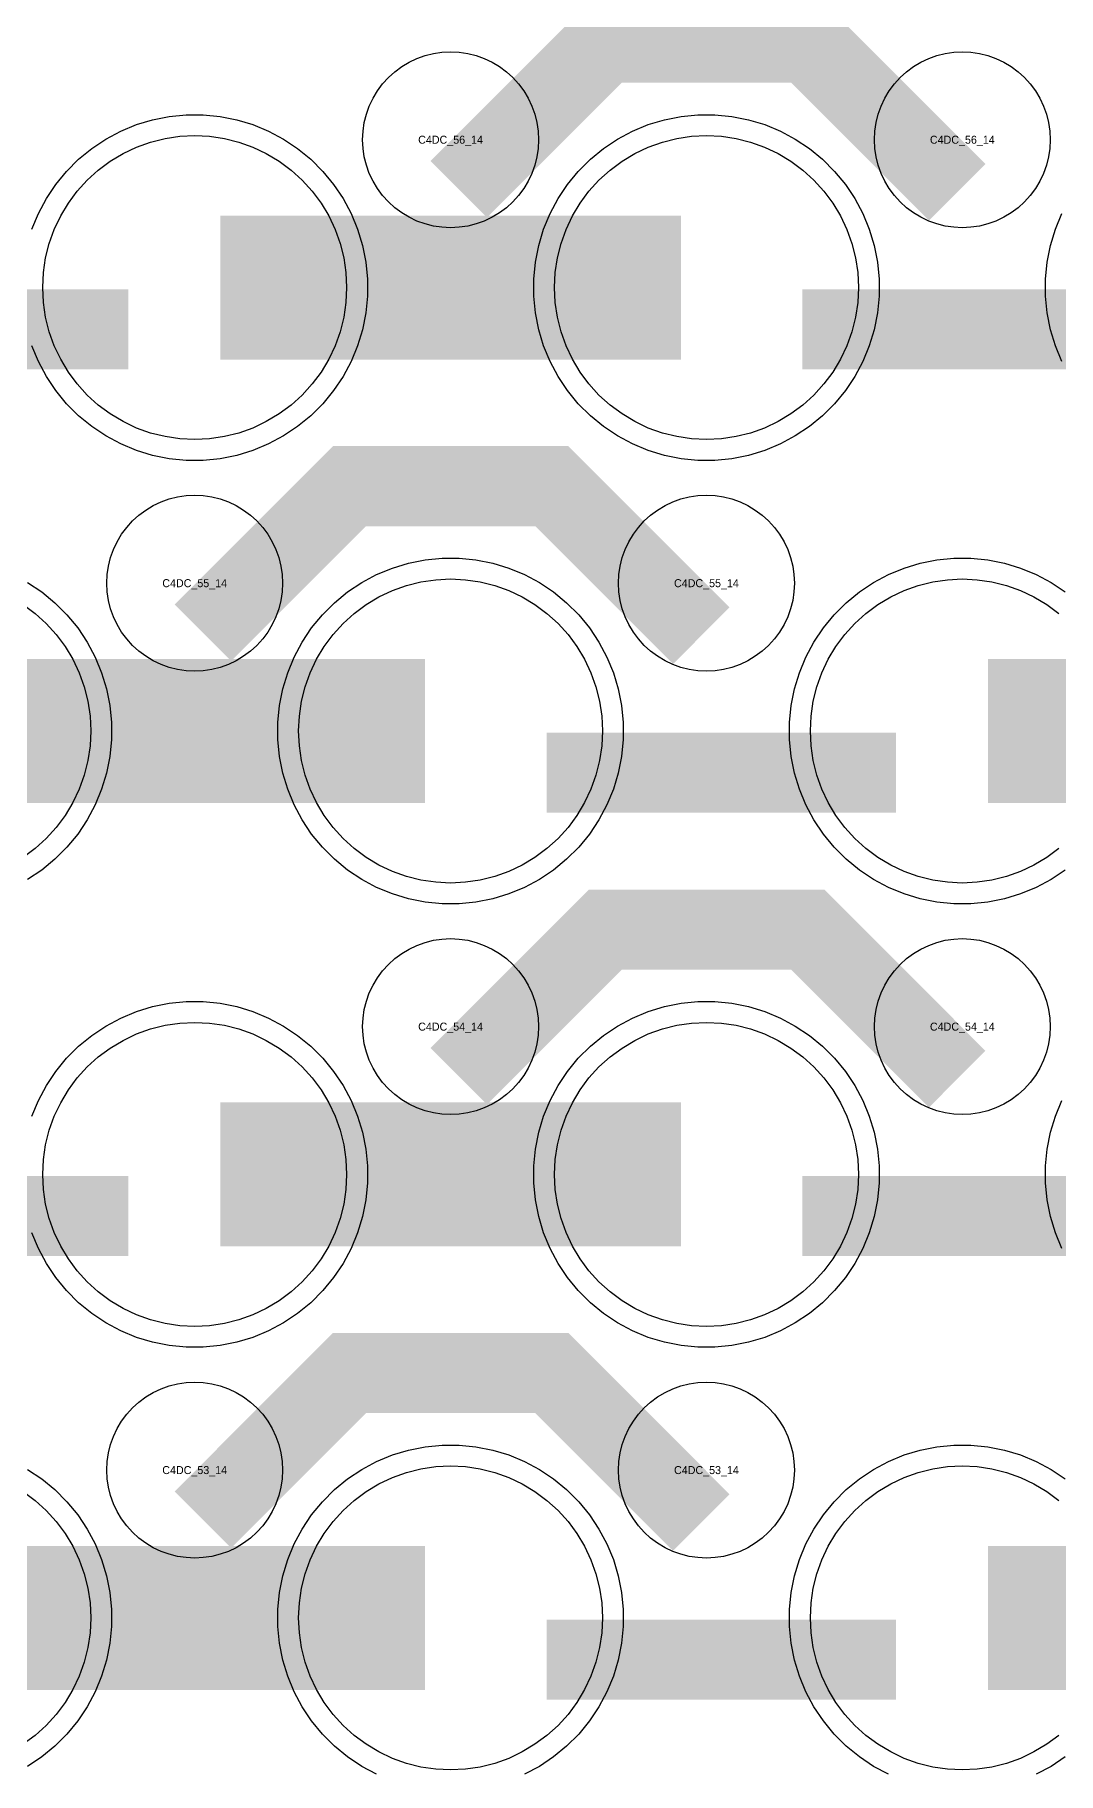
# Model space of a CAD drawing. Extents: x -11880 to 11880, y -14992 to 14992.
# Drawn here: x -7570 to -7250, y -7544 to -7001 of the extents above; entities that cross this region are included whole.
import ezdxf
from ezdxf.enums import TextEntityAlignment as Align

# ---------------------------------------------------------------- set-up
doc = ezdxf.new("R2010")
doc.units = 0
doc.header["$MEASUREMENT"] = 0
for name, color, linetype in [('GDS_775_DT_237', 138, 'CONTINUOUS'), ('RDL1_FS', 34, 'CONTINUOUS'), ('RDL_BS', 160, 'CONTINUOUS')]:
    doc.layers.add(name, color=color, linetype=linetype)

msp = doc.modelspace()

# ---------------------------------------------------------------- linework, layer by layer
at = {"layer": 'RDL1_FS', "color": 240, "true_color": 0xed1f24}
for points in [[(-7520, -7127.484), (-7524.657, -7127.255), (-7529.268, -7126.571), (-7533.791, -7125.439), (-7538.181, -7123.867), (-7542.395, -7121.875), (-7546.395, -7119.477), (-7550.14, -7116.699), (-7553.594, -7113.569), (-7556.724, -7110.115), (-7559.502, -7106.37), (-7561.9, -7102.37), (-7563.892, -7098.156), (-7565.464, -7093.766), (-7566.596, -7089.243), (-7567.28, -7084.632), (-7567.509, -7079.975), (-7567.28, -7075.318), (-7566.596, -7070.707), (-7565.464, -7066.184), (-7563.892, -7061.794), (-7561.9, -7057.58), (-7559.502, -7053.58), (-7556.724, -7049.835), (-7553.594, -7046.381), (-7550.14, -7043.251), (-7546.395, -7040.473), (-7542.395, -7038.075), (-7538.181, -7036.083), (-7533.791, -7034.511), (-7529.268, -7033.379), (-7524.657, -7032.695), (-7520, -7032.466), (-7515.343, -7032.695), (-7510.732, -7033.379), (-7506.209, -7034.511), (-7501.819, -7036.083), (-7497.605, -7038.075), (-7493.605, -7040.473), (-7489.86, -7043.251), (-7486.406, -7046.381), (-7483.276, -7049.835), (-7480.498, -7053.58), (-7478.1, -7057.58), (-7476.108, -7061.794), (-7474.536, -7066.184), (-7473.404, -7070.707), (-7472.72, -7075.318), (-7472.491, -7079.975), (-7472.72, -7084.632), (-7473.404, -7089.243), (-7474.536, -7093.766), (-7476.108, -7098.156), (-7478.1, -7102.37), (-7480.498, -7106.37), (-7483.276, -7110.115), (-7486.406, -7113.569), (-7489.86, -7116.699), (-7493.605, -7119.477), (-7497.605, -7121.875), (-7501.819, -7123.867), (-7506.209, -7125.439), (-7510.732, -7126.571), (-7515.343, -7127.255)], [(-7360, -7127.484), (-7364.657, -7127.255), (-7369.268, -7126.571), (-7373.791, -7125.439), (-7378.181, -7123.867), (-7382.395, -7121.875), (-7386.395, -7119.477), (-7390.14, -7116.699), (-7393.594, -7113.569), (-7396.724, -7110.115), (-7399.502, -7106.37), (-7401.9, -7102.37), (-7403.892, -7098.156), (-7405.464, -7093.766), (-7406.596, -7089.243), (-7407.28, -7084.632), (-7407.509, -7079.975), (-7407.28, -7075.318), (-7406.596, -7070.707), (-7405.464, -7066.184), (-7403.892, -7061.794), (-7401.9, -7057.58), (-7399.502, -7053.58), (-7396.724, -7049.835), (-7393.594, -7046.381), (-7390.14, -7043.251), (-7386.395, -7040.473), (-7382.395, -7038.075), (-7378.181, -7036.083), (-7373.791, -7034.511), (-7369.268, -7033.379), (-7364.657, -7032.695), (-7360, -7032.466), (-7355.343, -7032.695), (-7350.732, -7033.379), (-7346.209, -7034.511), (-7341.819, -7036.083), (-7337.605, -7038.075), (-7333.605, -7040.473), (-7329.86, -7043.251), (-7326.406, -7046.381), (-7323.276, -7049.835), (-7320.498, -7053.58), (-7318.1, -7057.58), (-7316.108, -7061.794), (-7314.536, -7066.184), (-7313.404, -7070.707), (-7312.72, -7075.318), (-7312.491, -7079.975), (-7312.72, -7084.632), (-7313.404, -7089.243), (-7314.536, -7093.766), (-7316.108, -7098.156), (-7318.1, -7102.37), (-7320.498, -7106.37), (-7323.276, -7110.115), (-7326.406, -7113.569), (-7329.86, -7116.699), (-7333.605, -7119.477), (-7337.605, -7121.875), (-7341.819, -7123.867), (-7346.209, -7125.439), (-7350.732, -7126.571), (-7355.343, -7127.255)], [(-7440, -7266.049), (-7444.657, -7265.82), (-7449.268, -7265.136), (-7453.791, -7264.004), (-7458.181, -7262.432), (-7462.395, -7260.44), (-7466.395, -7258.042), (-7470.14, -7255.264), (-7473.594, -7252.134), (-7476.724, -7248.68), (-7479.502, -7244.935), (-7481.9, -7240.935), (-7483.892, -7236.721), (-7485.464, -7232.331), (-7486.596, -7227.808), (-7487.28, -7223.197), (-7487.509, -7218.54), (-7487.28, -7213.883), (-7486.596, -7209.272), (-7485.464, -7204.749), (-7483.892, -7200.359), (-7481.9, -7196.145), (-7479.502, -7192.145), (-7476.724, -7188.4), (-7473.594, -7184.946), (-7470.14, -7181.816), (-7466.395, -7179.038), (-7462.395, -7176.64), (-7458.181, -7174.648), (-7453.791, -7173.076), (-7449.268, -7171.944), (-7444.657, -7171.26), (-7440, -7171.031), (-7435.343, -7171.26), (-7430.732, -7171.944), (-7426.209, -7173.076), (-7421.819, -7174.648), (-7417.605, -7176.64), (-7413.605, -7179.038), (-7409.86, -7181.816), (-7406.406, -7184.946), (-7403.276, -7188.4), (-7400.498, -7192.145), (-7398.1, -7196.145), (-7396.108, -7200.359), (-7394.536, -7204.749), (-7393.404, -7209.272), (-7392.72, -7213.883), (-7392.491, -7218.54), (-7392.72, -7223.197), (-7393.404, -7227.808), (-7394.536, -7232.331), (-7396.108, -7236.721), (-7398.1, -7240.935), (-7400.498, -7244.935), (-7403.276, -7248.68), (-7406.406, -7252.134), (-7409.86, -7255.264), (-7413.605, -7258.042), (-7417.605, -7260.44), (-7421.819, -7262.432), (-7426.209, -7264.004), (-7430.732, -7265.136), (-7435.343, -7265.82)]]:
    msp.add_lwpolyline(points, close=True, dxfattribs=at)
for points in [[(-7511.998, -7079.975, 45, 45, 0), (-7439.998, -7079.975, 45, 45, 0)], [(-7439.998, -7079.975, 45, 45, 0), (-7367.998, -7079.975, 45, 45, 0)], [(-7591.998, -7218.54, 45, 45, 0), (-7519.998, -7218.54, 45, 45, 0)], [(-7519.998, -7218.54, 45, 45, 0), (-7447.998, -7218.54, 45, 45, 0)], [(-7271.998, -7218.54, 45, 45, 0), (-7199.998, -7218.54, 45, 45, 0)]]:
    msp.add_lwpolyline(points, format="xyseb", dxfattribs=at)
for points in [[(-7249.86, -7255.264), (-7253.605, -7258.042), (-7257.605, -7260.44), (-7261.819, -7262.432), (-7266.209, -7264.004), (-7270.732, -7265.136), (-7275.343, -7265.82), (-7280, -7266.049), (-7284.657, -7265.82), (-7289.268, -7265.136), (-7293.791, -7264.004), (-7298.181, -7262.432), (-7302.395, -7260.44), (-7306.395, -7258.042), (-7310.14, -7255.264), (-7313.594, -7252.134), (-7316.724, -7248.68), (-7319.502, -7244.935), (-7321.9, -7240.935), (-7323.892, -7236.721), (-7325.464, -7232.331), (-7326.596, -7227.808), (-7327.28, -7223.197), (-7327.509, -7218.54), (-7327.28, -7213.883), (-7326.596, -7209.272), (-7325.464, -7204.749), (-7323.892, -7200.359), (-7321.9, -7196.145), (-7319.502, -7192.145), (-7316.724, -7188.4), (-7313.594, -7184.946), (-7310.14, -7181.816), (-7306.395, -7179.038), (-7302.395, -7176.64), (-7298.181, -7174.648), (-7293.791, -7173.076), (-7289.268, -7171.944), (-7284.657, -7171.26), (-7280, -7171.031), (-7275.343, -7171.26), (-7270.732, -7171.944), (-7266.209, -7173.076), (-7261.819, -7174.648), (-7257.605, -7176.64), (-7253.605, -7179.038), (-7249.86, -7181.816)], [(-7573.605, -7179.038), (-7569.86, -7181.816), (-7566.406, -7184.946), (-7563.276, -7188.4), (-7560.498, -7192.145), (-7558.1, -7196.145), (-7556.108, -7200.359), (-7554.536, -7204.749), (-7553.404, -7209.272), (-7552.72, -7213.883), (-7552.491, -7218.54), (-7552.72, -7223.197), (-7553.404, -7227.808), (-7554.536, -7232.331), (-7556.108, -7236.721), (-7558.1, -7240.935), (-7560.498, -7244.935), (-7563.276, -7248.68), (-7566.406, -7252.134), (-7569.86, -7255.264), (-7573.605, -7258.042)]]:
    msp.add_lwpolyline(points, dxfattribs=at)
at = {"layer": 'RDL1_FS'}
for points in [[(-7520, -7404.614), (-7524.657, -7404.385), (-7529.268, -7403.701), (-7533.791, -7402.569), (-7538.181, -7400.997), (-7542.395, -7399.005), (-7546.395, -7396.607), (-7550.14, -7393.829), (-7553.594, -7390.699), (-7556.724, -7387.245), (-7559.502, -7383.5), (-7561.9, -7379.5), (-7563.892, -7375.286), (-7565.464, -7370.896), (-7566.596, -7366.373), (-7567.28, -7361.762), (-7567.509, -7357.105), (-7567.28, -7352.448), (-7566.596, -7347.837), (-7565.464, -7343.314), (-7563.892, -7338.924), (-7561.9, -7334.71), (-7559.502, -7330.71), (-7556.724, -7326.965), (-7553.594, -7323.511), (-7550.14, -7320.381), (-7546.395, -7317.603), (-7542.395, -7315.205), (-7538.181, -7313.213), (-7533.791, -7311.641), (-7529.268, -7310.509), (-7524.657, -7309.825), (-7520, -7309.596), (-7515.343, -7309.825), (-7510.732, -7310.509), (-7506.209, -7311.641), (-7501.819, -7313.213), (-7497.605, -7315.205), (-7493.605, -7317.603), (-7489.86, -7320.381), (-7486.406, -7323.511), (-7483.276, -7326.965), (-7480.498, -7330.71), (-7478.1, -7334.71), (-7476.108, -7338.924), (-7474.536, -7343.314), (-7473.404, -7347.837), (-7472.72, -7352.448), (-7472.491, -7357.105), (-7472.72, -7361.762), (-7473.404, -7366.373), (-7474.536, -7370.896), (-7476.108, -7375.286), (-7478.1, -7379.5), (-7480.498, -7383.5), (-7483.276, -7387.245), (-7486.406, -7390.699), (-7489.86, -7393.829), (-7493.605, -7396.607), (-7497.605, -7399.005), (-7501.819, -7400.997), (-7506.209, -7402.569), (-7510.732, -7403.701), (-7515.343, -7404.385)], [(-7360, -7404.614), (-7364.657, -7404.385), (-7369.268, -7403.701), (-7373.791, -7402.569), (-7378.181, -7400.997), (-7382.395, -7399.005), (-7386.395, -7396.607), (-7390.14, -7393.829), (-7393.594, -7390.699), (-7396.724, -7387.245), (-7399.502, -7383.5), (-7401.9, -7379.5), (-7403.892, -7375.286), (-7405.464, -7370.896), (-7406.596, -7366.373), (-7407.28, -7361.762), (-7407.509, -7357.105), (-7407.28, -7352.448), (-7406.596, -7347.837), (-7405.464, -7343.314), (-7403.892, -7338.924), (-7401.9, -7334.71), (-7399.502, -7330.71), (-7396.724, -7326.965), (-7393.594, -7323.511), (-7390.14, -7320.381), (-7386.395, -7317.603), (-7382.395, -7315.205), (-7378.181, -7313.213), (-7373.791, -7311.641), (-7369.268, -7310.509), (-7364.657, -7309.825), (-7360, -7309.596), (-7355.343, -7309.825), (-7350.732, -7310.509), (-7346.209, -7311.641), (-7341.819, -7313.213), (-7337.605, -7315.205), (-7333.605, -7317.603), (-7329.86, -7320.381), (-7326.406, -7323.511), (-7323.276, -7326.965), (-7320.498, -7330.71), (-7318.1, -7334.71), (-7316.108, -7338.924), (-7314.536, -7343.314), (-7313.404, -7347.837), (-7312.72, -7352.448), (-7312.491, -7357.105), (-7312.72, -7361.762), (-7313.404, -7366.373), (-7314.536, -7370.896), (-7316.108, -7375.286), (-7318.1, -7379.5), (-7320.498, -7383.5), (-7323.276, -7387.245), (-7326.406, -7390.699), (-7329.86, -7393.829), (-7333.605, -7396.607), (-7337.605, -7399.005), (-7341.819, -7400.997), (-7346.209, -7402.569), (-7350.732, -7403.701), (-7355.343, -7404.385)], [(-7440, -7543.179), (-7444.657, -7542.95), (-7449.268, -7542.266), (-7453.791, -7541.134), (-7458.181, -7539.562), (-7462.395, -7537.57), (-7466.395, -7535.172), (-7470.14, -7532.394), (-7473.594, -7529.264), (-7476.724, -7525.81), (-7479.502, -7522.065), (-7481.9, -7518.065), (-7483.892, -7513.851), (-7485.464, -7509.461), (-7486.596, -7504.938), (-7487.28, -7500.327), (-7487.509, -7495.67), (-7487.28, -7491.013), (-7486.596, -7486.402), (-7485.464, -7481.879), (-7483.892, -7477.489), (-7481.9, -7473.275), (-7479.502, -7469.275), (-7476.724, -7465.53), (-7473.594, -7462.076), (-7470.14, -7458.946), (-7466.395, -7456.168), (-7462.395, -7453.77), (-7458.181, -7451.778), (-7453.791, -7450.206), (-7449.268, -7449.074), (-7444.657, -7448.39), (-7440, -7448.161), (-7435.343, -7448.39), (-7430.732, -7449.074), (-7426.209, -7450.206), (-7421.819, -7451.778), (-7417.605, -7453.77), (-7413.605, -7456.168), (-7409.86, -7458.946), (-7406.406, -7462.076), (-7403.276, -7465.53), (-7400.498, -7469.275), (-7398.1, -7473.275), (-7396.108, -7477.489), (-7394.536, -7481.879), (-7393.404, -7486.402), (-7392.72, -7491.013), (-7392.491, -7495.67), (-7392.72, -7500.327), (-7393.404, -7504.938), (-7394.536, -7509.461), (-7396.108, -7513.851), (-7398.1, -7518.065), (-7400.498, -7522.065), (-7403.276, -7525.81), (-7406.406, -7529.264), (-7409.86, -7532.394), (-7413.605, -7535.172), (-7417.605, -7537.57), (-7421.819, -7539.562), (-7426.209, -7541.134), (-7430.732, -7542.266), (-7435.343, -7542.95)]]:
    msp.add_lwpolyline(points, close=True, dxfattribs=at)
for points in [[(-7511.998, -7357.105, 45, 45, 0), (-7439.998, -7357.105, 45, 45, 0)], [(-7439.998, -7357.105, 45, 45, 0), (-7367.998, -7357.105, 45, 45, 0)], [(-7591.998, -7495.67, 45, 45, 0), (-7519.998, -7495.67, 45, 45, 0)], [(-7519.998, -7495.67, 45, 45, 0), (-7447.998, -7495.67, 45, 45, 0)], [(-7271.998, -7495.67, 45, 45, 0), (-7199.998, -7495.67, 45, 45, 0)]]:
    msp.add_lwpolyline(points, format="xyseb", dxfattribs=at)
for points in [[(-7249.86, -7532.394), (-7253.605, -7535.172), (-7257.605, -7537.57), (-7261.819, -7539.562), (-7266.209, -7541.134), (-7270.732, -7542.266), (-7275.343, -7542.95), (-7280, -7543.179), (-7284.657, -7542.95), (-7289.268, -7542.266), (-7293.791, -7541.134), (-7298.181, -7539.562), (-7302.395, -7537.57), (-7306.395, -7535.172), (-7310.14, -7532.394), (-7313.594, -7529.264), (-7316.724, -7525.81), (-7319.502, -7522.065), (-7321.9, -7518.065), (-7323.892, -7513.851), (-7325.464, -7509.461), (-7326.596, -7504.938), (-7327.28, -7500.327), (-7327.509, -7495.67), (-7327.28, -7491.013), (-7326.596, -7486.402), (-7325.464, -7481.879), (-7323.892, -7477.489), (-7321.9, -7473.275), (-7319.502, -7469.275), (-7316.724, -7465.53), (-7313.594, -7462.076), (-7310.14, -7458.946), (-7306.395, -7456.168), (-7302.395, -7453.77), (-7298.181, -7451.778), (-7293.791, -7450.206), (-7289.268, -7449.074), (-7284.657, -7448.39), (-7280, -7448.161), (-7275.343, -7448.39), (-7270.732, -7449.074), (-7266.209, -7450.206), (-7261.819, -7451.778), (-7257.605, -7453.77), (-7253.605, -7456.168), (-7249.86, -7458.946)], [(-7573.605, -7456.168), (-7569.86, -7458.946), (-7566.406, -7462.076), (-7563.276, -7465.53), (-7560.498, -7469.275), (-7558.1, -7473.275), (-7556.108, -7477.489), (-7554.536, -7481.879), (-7553.404, -7486.402), (-7552.72, -7491.013), (-7552.491, -7495.67), (-7552.72, -7500.327), (-7553.404, -7504.938), (-7554.536, -7509.461), (-7556.108, -7513.851), (-7558.1, -7518.065), (-7560.498, -7522.065), (-7563.276, -7525.81), (-7566.406, -7529.264), (-7569.86, -7532.394), (-7573.605, -7535.172)]]:
    msp.add_lwpolyline(points, dxfattribs=at)
at = {"layer": 'RDL_BS'}
for points in [[(-7437.438, -7049.289, 25, 25, 0), (-7391.623, -7003.474, 25, 25, 0), (-7358.07, -7003.474, 25, 25, 0)], [(-7281.599, -7050.188, 25, 25, 0), (-7328.313, -7003.474, 25, 25, 0), (-7358.071, -7003.474, 25, 25, 0)], [(-7517.438, -7187.854, 25, 25, 0), (-7471.623, -7142.039, 25, 25, 0), (-7438.07, -7142.039, 25, 25, 0)], [(-7361.599, -7188.753, 25, 25, 0), (-7408.313, -7142.039, 25, 25, 0), (-7438.071, -7142.039, 25, 25, 0)], [(-7437.438, -7326.419, 25, 25, 0), (-7391.623, -7280.604, 25, 25, 0), (-7358.07, -7280.604, 25, 25, 0)], [(-7281.599, -7327.318, 25, 25, 0), (-7328.313, -7280.604, 25, 25, 0), (-7358.071, -7280.604, 25, 25, 0)], [(-7649.984, -7370.118, 25, 25, 0), (-7540.719, -7370.118, 25, 25, 0)], [(-7329.984, -7370.118, 25, 25, 0), (-7220.719, -7370.118, 25, 25, 0)], [(-7517.438, -7464.984, 25, 25, 0), (-7471.623, -7419.169, 25, 25, 0), (-7438.07, -7419.169, 25, 25, 0)], [(-7361.599, -7465.883, 25, 25, 0), (-7408.313, -7419.169, 25, 25, 0), (-7438.071, -7419.169, 25, 25, 0)], [(-7409.984, -7508.683, 25, 25, 0), (-7300.719, -7508.683, 25, 25, 0)]]:
    msp.add_lwpolyline(points, format="xyseb", dxfattribs=at)
for points in [[(-7440, -7061.281), (-7442.693, -7061.149), (-7445.365, -7060.753), (-7447.984, -7060.096), (-7450.519, -7059.189), (-7452.956, -7058.037), (-7455.28, -7056.644), (-7457.443, -7055.041), (-7459.442, -7053.229), (-7461.254, -7051.23), (-7462.857, -7049.067), (-7464.25, -7046.743), (-7465.402, -7044.306), (-7466.309, -7041.771), (-7466.966, -7039.152), (-7467.362, -7036.48), (-7467.494, -7033.787), (-7467.362, -7031.094), (-7466.966, -7028.422), (-7466.309, -7025.803), (-7465.402, -7023.268), (-7464.25, -7020.831), (-7462.857, -7018.507), (-7461.254, -7016.344), (-7459.442, -7014.345), (-7457.443, -7012.533), (-7455.28, -7010.93), (-7452.956, -7009.537), (-7450.519, -7008.385), (-7447.984, -7007.478), (-7445.365, -7006.821), (-7442.693, -7006.425), (-7440, -7006.293), (-7437.307, -7006.425), (-7434.635, -7006.821), (-7432.016, -7007.478), (-7429.481, -7008.385), (-7427.044, -7009.537), (-7424.72, -7010.93), (-7422.557, -7012.533), (-7420.558, -7014.345), (-7418.746, -7016.344), (-7417.143, -7018.507), (-7415.75, -7020.831), (-7414.598, -7023.268), (-7413.691, -7025.803), (-7413.034, -7028.422), (-7412.638, -7031.094), (-7412.506, -7033.787), (-7412.638, -7036.48), (-7413.034, -7039.152), (-7413.691, -7041.771), (-7414.598, -7044.306), (-7415.75, -7046.743), (-7417.143, -7049.067), (-7418.746, -7051.23), (-7420.558, -7053.229), (-7422.557, -7055.041), (-7424.72, -7056.644), (-7427.044, -7058.037), (-7429.481, -7059.189), (-7432.016, -7060.096), (-7434.635, -7060.753), (-7437.307, -7061.149)], [(-7280, -7061.281), (-7282.693, -7061.149), (-7285.365, -7060.753), (-7287.984, -7060.096), (-7290.519, -7059.189), (-7292.956, -7058.037), (-7295.28, -7056.644), (-7297.443, -7055.041), (-7299.442, -7053.229), (-7301.254, -7051.23), (-7302.857, -7049.067), (-7304.25, -7046.743), (-7305.402, -7044.306), (-7306.309, -7041.771), (-7306.966, -7039.152), (-7307.362, -7036.48), (-7307.494, -7033.787), (-7307.362, -7031.094), (-7306.966, -7028.422), (-7306.309, -7025.803), (-7305.402, -7023.268), (-7304.25, -7020.831), (-7302.857, -7018.507), (-7301.254, -7016.344), (-7299.442, -7014.345), (-7297.443, -7012.533), (-7295.28, -7010.93), (-7292.956, -7009.537), (-7290.519, -7008.385), (-7287.984, -7007.478), (-7285.365, -7006.821), (-7282.693, -7006.425), (-7280, -7006.293), (-7277.307, -7006.425), (-7274.635, -7006.821), (-7272.016, -7007.478), (-7269.481, -7008.385), (-7267.044, -7009.537), (-7264.72, -7010.93), (-7262.557, -7012.533), (-7260.558, -7014.345), (-7258.746, -7016.344), (-7257.143, -7018.507), (-7255.75, -7020.831), (-7254.598, -7023.268), (-7253.691, -7025.803), (-7253.034, -7028.422), (-7252.638, -7031.094), (-7252.506, -7033.787), (-7252.638, -7036.48), (-7253.034, -7039.152), (-7253.691, -7041.771), (-7254.598, -7044.306), (-7255.75, -7046.743), (-7257.143, -7049.067), (-7258.746, -7051.23), (-7260.558, -7053.229), (-7262.557, -7055.041), (-7264.72, -7056.644), (-7267.044, -7058.037), (-7269.481, -7059.189), (-7272.016, -7060.096), (-7274.635, -7060.753), (-7277.307, -7061.149)], [(-7520, -7199.846), (-7522.693, -7199.714), (-7525.365, -7199.318), (-7527.984, -7198.661), (-7530.519, -7197.754), (-7532.956, -7196.602), (-7535.28, -7195.209), (-7537.443, -7193.606), (-7539.442, -7191.794), (-7541.254, -7189.795), (-7542.857, -7187.632), (-7544.25, -7185.308), (-7545.402, -7182.871), (-7546.309, -7180.336), (-7546.966, -7177.717), (-7547.362, -7175.045), (-7547.494, -7172.352), (-7547.362, -7169.659), (-7546.966, -7166.987), (-7546.309, -7164.368), (-7545.402, -7161.833), (-7544.25, -7159.396), (-7542.857, -7157.072), (-7541.254, -7154.909), (-7539.442, -7152.91), (-7537.443, -7151.098), (-7535.28, -7149.495), (-7532.956, -7148.102), (-7530.519, -7146.95), (-7527.984, -7146.043), (-7525.365, -7145.386), (-7522.693, -7144.99), (-7520, -7144.858), (-7517.307, -7144.99), (-7514.635, -7145.386), (-7512.016, -7146.043), (-7509.481, -7146.95), (-7507.044, -7148.102), (-7504.72, -7149.495), (-7502.557, -7151.098), (-7500.558, -7152.91), (-7498.746, -7154.909), (-7497.143, -7157.072), (-7495.75, -7159.396), (-7494.598, -7161.833), (-7493.691, -7164.368), (-7493.034, -7166.987), (-7492.638, -7169.659), (-7492.506, -7172.352), (-7492.638, -7175.045), (-7493.034, -7177.717), (-7493.691, -7180.336), (-7494.598, -7182.871), (-7495.75, -7185.308), (-7497.143, -7187.632), (-7498.746, -7189.795), (-7500.558, -7191.794), (-7502.557, -7193.606), (-7504.72, -7195.209), (-7507.044, -7196.602), (-7509.481, -7197.754), (-7512.016, -7198.661), (-7514.635, -7199.318), (-7517.307, -7199.714)], [(-7360, -7199.846), (-7362.693, -7199.714), (-7365.365, -7199.318), (-7367.984, -7198.661), (-7370.519, -7197.754), (-7372.956, -7196.602), (-7375.28, -7195.209), (-7377.443, -7193.606), (-7379.442, -7191.794), (-7381.254, -7189.795), (-7382.857, -7187.632), (-7384.25, -7185.308), (-7385.402, -7182.871), (-7386.309, -7180.336), (-7386.966, -7177.717), (-7387.362, -7175.045), (-7387.494, -7172.352), (-7387.362, -7169.659), (-7386.966, -7166.987), (-7386.309, -7164.368), (-7385.402, -7161.833), (-7384.25, -7159.396), (-7382.857, -7157.072), (-7381.254, -7154.909), (-7379.442, -7152.91), (-7377.443, -7151.098), (-7375.28, -7149.495), (-7372.956, -7148.102), (-7370.519, -7146.95), (-7367.984, -7146.043), (-7365.365, -7145.386), (-7362.693, -7144.99), (-7360, -7144.858), (-7357.307, -7144.99), (-7354.635, -7145.386), (-7352.016, -7146.043), (-7349.481, -7146.95), (-7347.044, -7148.102), (-7344.72, -7149.495), (-7342.557, -7151.098), (-7340.558, -7152.91), (-7338.746, -7154.909), (-7337.143, -7157.072), (-7335.75, -7159.396), (-7334.598, -7161.833), (-7333.691, -7164.368), (-7333.034, -7166.987), (-7332.638, -7169.659), (-7332.506, -7172.352), (-7332.638, -7175.045), (-7333.034, -7177.717), (-7333.691, -7180.336), (-7334.598, -7182.871), (-7335.75, -7185.308), (-7337.143, -7187.632), (-7338.746, -7189.795), (-7340.558, -7191.794), (-7342.557, -7193.606), (-7344.72, -7195.209), (-7347.044, -7196.602), (-7349.481, -7197.754), (-7352.016, -7198.661), (-7354.635, -7199.318), (-7357.307, -7199.714)], [(-7440, -7338.411), (-7442.693, -7338.279), (-7445.365, -7337.883), (-7447.984, -7337.226), (-7450.519, -7336.319), (-7452.956, -7335.167), (-7455.28, -7333.774), (-7457.443, -7332.171), (-7459.442, -7330.359), (-7461.254, -7328.36), (-7462.857, -7326.197), (-7464.25, -7323.873), (-7465.402, -7321.436), (-7466.309, -7318.901), (-7466.966, -7316.282), (-7467.362, -7313.61), (-7467.494, -7310.917), (-7467.362, -7308.224), (-7466.966, -7305.552), (-7466.309, -7302.933), (-7465.402, -7300.398), (-7464.25, -7297.961), (-7462.857, -7295.637), (-7461.254, -7293.474), (-7459.442, -7291.475), (-7457.443, -7289.663), (-7455.28, -7288.06), (-7452.956, -7286.667), (-7450.519, -7285.515), (-7447.984, -7284.608), (-7445.365, -7283.951), (-7442.693, -7283.555), (-7440, -7283.423), (-7437.307, -7283.555), (-7434.635, -7283.951), (-7432.016, -7284.608), (-7429.481, -7285.515), (-7427.044, -7286.667), (-7424.72, -7288.06), (-7422.557, -7289.663), (-7420.558, -7291.475), (-7418.746, -7293.474), (-7417.143, -7295.637), (-7415.75, -7297.961), (-7414.598, -7300.398), (-7413.691, -7302.933), (-7413.034, -7305.552), (-7412.638, -7308.224), (-7412.506, -7310.917), (-7412.638, -7313.61), (-7413.034, -7316.282), (-7413.691, -7318.901), (-7414.598, -7321.436), (-7415.75, -7323.873), (-7417.143, -7326.197), (-7418.746, -7328.36), (-7420.558, -7330.359), (-7422.557, -7332.171), (-7424.72, -7333.774), (-7427.044, -7335.167), (-7429.481, -7336.319), (-7432.016, -7337.226), (-7434.635, -7337.883), (-7437.307, -7338.279)], [(-7280, -7338.411), (-7282.693, -7338.279), (-7285.365, -7337.883), (-7287.984, -7337.226), (-7290.519, -7336.319), (-7292.956, -7335.167), (-7295.28, -7333.774), (-7297.443, -7332.171), (-7299.442, -7330.359), (-7301.254, -7328.36), (-7302.857, -7326.197), (-7304.25, -7323.873), (-7305.402, -7321.436), (-7306.309, -7318.901), (-7306.966, -7316.282), (-7307.362, -7313.61), (-7307.494, -7310.917), (-7307.362, -7308.224), (-7306.966, -7305.552), (-7306.309, -7302.933), (-7305.402, -7300.398), (-7304.25, -7297.961), (-7302.857, -7295.637), (-7301.254, -7293.474), (-7299.442, -7291.475), (-7297.443, -7289.663), (-7295.28, -7288.06), (-7292.956, -7286.667), (-7290.519, -7285.515), (-7287.984, -7284.608), (-7285.365, -7283.951), (-7282.693, -7283.555), (-7280, -7283.423), (-7277.307, -7283.555), (-7274.635, -7283.951), (-7272.016, -7284.608), (-7269.481, -7285.515), (-7267.044, -7286.667), (-7264.72, -7288.06), (-7262.557, -7289.663), (-7260.558, -7291.475), (-7258.746, -7293.474), (-7257.143, -7295.637), (-7255.75, -7297.961), (-7254.598, -7300.398), (-7253.691, -7302.933), (-7253.034, -7305.552), (-7252.638, -7308.224), (-7252.506, -7310.917), (-7252.638, -7313.61), (-7253.034, -7316.282), (-7253.691, -7318.901), (-7254.598, -7321.436), (-7255.75, -7323.873), (-7257.143, -7326.197), (-7258.746, -7328.36), (-7260.558, -7330.359), (-7262.557, -7332.171), (-7264.72, -7333.774), (-7267.044, -7335.167), (-7269.481, -7336.319), (-7272.016, -7337.226), (-7274.635, -7337.883), (-7277.307, -7338.279)], [(-7362.644, -7411.105), (-7367.938, -7410.588), (-7373.165, -7409.542), (-7378.205, -7408.011), (-7383.115, -7405.98), (-7387.777, -7403.488), (-7392.191, -7400.541), (-7396.292, -7397.179), (-7400.074, -7393.397), (-7403.436, -7389.296), (-7406.383, -7384.882), (-7408.875, -7380.22), (-7410.906, -7375.31), (-7412.437, -7370.27), (-7413.483, -7365.043), (-7414, -7359.749), (-7414, -7354.461), (-7413.483, -7349.167), (-7412.437, -7343.94), (-7410.906, -7338.9), (-7408.875, -7333.99), (-7406.383, -7329.328), (-7403.436, -7324.914), (-7400.074, -7320.813), (-7396.292, -7317.031), (-7392.191, -7313.669), (-7387.777, -7310.722), (-7383.115, -7308.23), (-7378.205, -7306.199), (-7373.165, -7304.668), (-7367.938, -7303.622), (-7362.644, -7303.105), (-7357.356, -7303.105), (-7352.062, -7303.622), (-7346.835, -7304.668), (-7341.795, -7306.199), (-7336.885, -7308.23), (-7332.223, -7310.722), (-7327.809, -7313.669), (-7323.708, -7317.031), (-7319.926, -7320.813), (-7316.564, -7324.914), (-7313.617, -7329.328), (-7311.125, -7333.99), (-7309.094, -7338.9), (-7307.563, -7343.94), (-7306.517, -7349.167), (-7306, -7354.461), (-7306, -7359.749), (-7306.517, -7365.043), (-7307.563, -7370.27), (-7309.094, -7375.31), (-7311.125, -7380.22), (-7313.617, -7384.882), (-7316.564, -7389.296), (-7319.926, -7393.397), (-7323.708, -7397.179), (-7327.809, -7400.541), (-7332.223, -7403.488), (-7336.885, -7405.98), (-7341.795, -7408.011), (-7346.835, -7409.542), (-7352.062, -7410.588), (-7357.356, -7411.105)], [(-7520, -7476.976), (-7522.693, -7476.844), (-7525.365, -7476.448), (-7527.984, -7475.791), (-7530.519, -7474.884), (-7532.956, -7473.732), (-7535.28, -7472.339), (-7537.443, -7470.736), (-7539.442, -7468.924), (-7541.254, -7466.925), (-7542.857, -7464.762), (-7544.25, -7462.438), (-7545.402, -7460.001), (-7546.309, -7457.466), (-7546.966, -7454.847), (-7547.362, -7452.175), (-7547.494, -7449.482), (-7547.362, -7446.789), (-7546.966, -7444.117), (-7546.309, -7441.498), (-7545.402, -7438.963), (-7544.25, -7436.526), (-7542.857, -7434.202), (-7541.254, -7432.039), (-7539.442, -7430.04), (-7537.443, -7428.228), (-7535.28, -7426.625), (-7532.956, -7425.232), (-7530.519, -7424.08), (-7527.984, -7423.173), (-7525.365, -7422.516), (-7522.693, -7422.12), (-7520, -7421.988), (-7517.307, -7422.12), (-7514.635, -7422.516), (-7512.016, -7423.173), (-7509.481, -7424.08), (-7507.044, -7425.232), (-7504.72, -7426.625), (-7502.557, -7428.228), (-7500.558, -7430.04), (-7498.746, -7432.039), (-7497.143, -7434.202), (-7495.75, -7436.526), (-7494.598, -7438.963), (-7493.691, -7441.498), (-7493.034, -7444.117), (-7492.638, -7446.789), (-7492.506, -7449.482), (-7492.638, -7452.175), (-7493.034, -7454.847), (-7493.691, -7457.466), (-7494.598, -7460.001), (-7495.75, -7462.438), (-7497.143, -7464.762), (-7498.746, -7466.925), (-7500.558, -7468.924), (-7502.557, -7470.736), (-7504.72, -7472.339), (-7507.044, -7473.732), (-7509.481, -7474.884), (-7512.016, -7475.791), (-7514.635, -7476.448), (-7517.307, -7476.844)], [(-7360, -7476.976), (-7362.693, -7476.844), (-7365.365, -7476.448), (-7367.984, -7475.791), (-7370.519, -7474.884), (-7372.956, -7473.732), (-7375.28, -7472.339), (-7377.443, -7470.736), (-7379.442, -7468.924), (-7381.254, -7466.925), (-7382.857, -7464.762), (-7384.25, -7462.438), (-7385.402, -7460.001), (-7386.309, -7457.466), (-7386.966, -7454.847), (-7387.362, -7452.175), (-7387.494, -7449.482), (-7387.362, -7446.789), (-7386.966, -7444.117), (-7386.309, -7441.498), (-7385.402, -7438.963), (-7384.25, -7436.526), (-7382.857, -7434.202), (-7381.254, -7432.039), (-7379.442, -7430.04), (-7377.443, -7428.228), (-7375.28, -7426.625), (-7372.956, -7425.232), (-7370.519, -7424.08), (-7367.984, -7423.173), (-7365.365, -7422.516), (-7362.693, -7422.12), (-7360, -7421.988), (-7357.307, -7422.12), (-7354.635, -7422.516), (-7352.016, -7423.173), (-7349.481, -7424.08), (-7347.044, -7425.232), (-7344.72, -7426.625), (-7342.557, -7428.228), (-7340.558, -7430.04), (-7338.746, -7432.039), (-7337.143, -7434.202), (-7335.75, -7436.526), (-7334.598, -7438.963), (-7333.691, -7441.498), (-7333.034, -7444.117), (-7332.638, -7446.789), (-7332.506, -7449.482), (-7332.638, -7452.175), (-7333.034, -7454.847), (-7333.691, -7457.466), (-7334.598, -7460.001), (-7335.75, -7462.438), (-7337.143, -7464.762), (-7338.746, -7466.925), (-7340.558, -7468.924), (-7342.557, -7470.736), (-7344.72, -7472.339), (-7347.044, -7473.732), (-7349.481, -7474.884), (-7352.016, -7475.791), (-7354.635, -7476.448), (-7357.307, -7476.844)]]:
    msp.add_lwpolyline(points, close=True, dxfattribs=at)
at = {"layer": 'RDL_BS', "color": 240, "true_color": 0xed1f24}
for points in [[(-7570.906, -7061.77), (-7568.875, -7056.86), (-7566.383, -7052.198), (-7563.436, -7047.784), (-7560.074, -7043.683), (-7556.292, -7039.901), (-7552.191, -7036.539), (-7547.777, -7033.592), (-7543.115, -7031.1), (-7538.205, -7029.069), (-7533.165, -7027.538), (-7527.938, -7026.492), (-7522.644, -7025.975), (-7517.356, -7025.975), (-7512.062, -7026.492), (-7506.835, -7027.538), (-7501.795, -7029.069), (-7496.885, -7031.1), (-7492.223, -7033.592), (-7487.809, -7036.539), (-7483.708, -7039.901), (-7479.926, -7043.683), (-7476.564, -7047.784), (-7473.617, -7052.198), (-7471.125, -7056.86), (-7469.094, -7061.77), (-7467.563, -7066.81), (-7466.517, -7072.037), (-7466, -7077.331), (-7466, -7082.619), (-7466.517, -7087.913), (-7467.563, -7093.14), (-7469.094, -7098.18), (-7471.125, -7103.09), (-7473.617, -7107.752), (-7476.564, -7112.166), (-7479.926, -7116.267), (-7483.708, -7120.049), (-7487.809, -7123.411), (-7492.223, -7126.358), (-7496.885, -7128.85), (-7501.795, -7130.881), (-7506.835, -7132.412), (-7512.062, -7133.458), (-7517.356, -7133.975), (-7522.644, -7133.975), (-7527.938, -7133.458), (-7533.165, -7132.412), (-7538.205, -7130.881), (-7543.115, -7128.85), (-7547.777, -7126.358), (-7552.191, -7123.411), (-7556.292, -7120.049), (-7560.074, -7116.267), (-7563.436, -7112.166), (-7566.383, -7107.752), (-7568.875, -7103.09), (-7570.906, -7098.18)], [(-7248.875, -7103.09), (-7250.906, -7098.18), (-7252.437, -7093.14), (-7253.483, -7087.913), (-7254, -7082.619), (-7254, -7077.331), (-7253.483, -7072.037), (-7252.437, -7066.81), (-7250.906, -7061.77), (-7248.875, -7056.86)], [(-7247.809, -7261.976), (-7252.223, -7264.923), (-7256.885, -7267.415), (-7261.795, -7269.446), (-7266.835, -7270.977), (-7272.062, -7272.023), (-7277.356, -7272.54), (-7282.644, -7272.54), (-7287.938, -7272.023), (-7293.165, -7270.977), (-7298.205, -7269.446), (-7303.115, -7267.415), (-7307.777, -7264.923), (-7312.191, -7261.976), (-7316.292, -7258.614), (-7320.074, -7254.832), (-7323.436, -7250.731), (-7326.383, -7246.317), (-7328.875, -7241.655), (-7330.906, -7236.745), (-7332.437, -7231.705), (-7333.483, -7226.478), (-7334, -7221.184), (-7334, -7215.896), (-7333.483, -7210.602), (-7332.437, -7205.375), (-7330.906, -7200.335), (-7328.875, -7195.425), (-7326.383, -7190.763), (-7323.436, -7186.349), (-7320.074, -7182.248), (-7316.292, -7178.466), (-7312.191, -7175.104), (-7307.777, -7172.157), (-7303.115, -7169.665), (-7298.205, -7167.634), (-7293.165, -7166.103), (-7287.938, -7165.057), (-7282.644, -7164.54), (-7277.356, -7164.54), (-7272.062, -7165.057), (-7266.835, -7166.103), (-7261.795, -7167.634), (-7256.885, -7169.665), (-7252.223, -7172.157), (-7247.809, -7175.104)], [(-7572.223, -7172.157), (-7567.809, -7175.104), (-7563.708, -7178.466), (-7559.926, -7182.248), (-7556.564, -7186.349), (-7553.617, -7190.763), (-7551.125, -7195.425), (-7549.094, -7200.335), (-7547.563, -7205.375), (-7546.517, -7210.602), (-7546, -7215.896), (-7546, -7221.184), (-7546.517, -7226.478), (-7547.563, -7231.705), (-7549.094, -7236.745), (-7551.125, -7241.655), (-7553.617, -7246.317), (-7556.564, -7250.731), (-7559.926, -7254.832), (-7563.708, -7258.614), (-7567.809, -7261.976), (-7572.223, -7264.923)]]:
    msp.add_lwpolyline(points, dxfattribs=at)
for points in [[(-7362.644, -7133.975), (-7367.938, -7133.458), (-7373.165, -7132.412), (-7378.205, -7130.881), (-7383.115, -7128.85), (-7387.777, -7126.358), (-7392.191, -7123.411), (-7396.292, -7120.049), (-7400.074, -7116.267), (-7403.436, -7112.166), (-7406.383, -7107.752), (-7408.875, -7103.09), (-7410.906, -7098.18), (-7412.437, -7093.14), (-7413.483, -7087.913), (-7414, -7082.619), (-7414, -7077.331), (-7413.483, -7072.037), (-7412.437, -7066.81), (-7410.906, -7061.77), (-7408.875, -7056.86), (-7406.383, -7052.198), (-7403.436, -7047.784), (-7400.074, -7043.683), (-7396.292, -7039.901), (-7392.191, -7036.539), (-7387.777, -7033.592), (-7383.115, -7031.1), (-7378.205, -7029.069), (-7373.165, -7027.538), (-7367.938, -7026.492), (-7362.644, -7025.975), (-7357.356, -7025.975), (-7352.062, -7026.492), (-7346.835, -7027.538), (-7341.795, -7029.069), (-7336.885, -7031.1), (-7332.223, -7033.592), (-7327.809, -7036.539), (-7323.708, -7039.901), (-7319.926, -7043.683), (-7316.564, -7047.784), (-7313.617, -7052.198), (-7311.125, -7056.86), (-7309.094, -7061.77), (-7307.563, -7066.81), (-7306.517, -7072.037), (-7306, -7077.331), (-7306, -7082.619), (-7306.517, -7087.913), (-7307.563, -7093.14), (-7309.094, -7098.18), (-7311.125, -7103.09), (-7313.617, -7107.752), (-7316.564, -7112.166), (-7319.926, -7116.267), (-7323.708, -7120.049), (-7327.809, -7123.411), (-7332.223, -7126.358), (-7336.885, -7128.85), (-7341.795, -7130.881), (-7346.835, -7132.412), (-7352.062, -7133.458), (-7357.356, -7133.975)], [(-7442.644, -7272.54), (-7447.938, -7272.023), (-7453.165, -7270.977), (-7458.205, -7269.446), (-7463.115, -7267.415), (-7467.777, -7264.923), (-7472.191, -7261.976), (-7476.292, -7258.614), (-7480.074, -7254.832), (-7483.436, -7250.731), (-7486.383, -7246.317), (-7488.875, -7241.655), (-7490.906, -7236.745), (-7492.437, -7231.705), (-7493.483, -7226.478), (-7494, -7221.184), (-7494, -7215.896), (-7493.483, -7210.602), (-7492.437, -7205.375), (-7490.906, -7200.335), (-7488.875, -7195.425), (-7486.383, -7190.763), (-7483.436, -7186.349), (-7480.074, -7182.248), (-7476.292, -7178.466), (-7472.191, -7175.104), (-7467.777, -7172.157), (-7463.115, -7169.665), (-7458.205, -7167.634), (-7453.165, -7166.103), (-7447.938, -7165.057), (-7442.644, -7164.54), (-7437.356, -7164.54), (-7432.062, -7165.057), (-7426.835, -7166.103), (-7421.795, -7167.634), (-7416.885, -7169.665), (-7412.223, -7172.157), (-7407.809, -7175.104), (-7403.708, -7178.466), (-7399.926, -7182.248), (-7396.564, -7186.349), (-7393.617, -7190.763), (-7391.125, -7195.425), (-7389.094, -7200.335), (-7387.563, -7205.375), (-7386.517, -7210.602), (-7386, -7215.896), (-7386, -7221.184), (-7386.517, -7226.478), (-7387.563, -7231.705), (-7389.094, -7236.745), (-7391.125, -7241.655), (-7393.617, -7246.317), (-7396.564, -7250.731), (-7399.926, -7254.832), (-7403.708, -7258.614), (-7407.809, -7261.976), (-7412.223, -7264.923), (-7416.885, -7267.415), (-7421.795, -7269.446), (-7426.835, -7270.977), (-7432.062, -7272.023), (-7437.356, -7272.54)]]:
    msp.add_lwpolyline(points, close=True, dxfattribs=at)
for points in [[(-7649.984, -7092.988, 25, 25, 0), (-7540.719, -7092.988, 25, 25, 0)], [(-7329.984, -7092.988, 25, 25, 0), (-7220.719, -7092.988, 25, 25, 0)], [(-7409.984, -7231.553, 25, 25, 0), (-7300.719, -7231.553, 25, 25, 0)]]:
    msp.add_lwpolyline(points, format="xyseb", dxfattribs=at)
at = {"layer": 'RDL_BS'}
for points in [[(-7570.906, -7338.9), (-7568.875, -7333.99), (-7566.383, -7329.328), (-7563.436, -7324.914), (-7560.074, -7320.813), (-7556.292, -7317.031), (-7552.191, -7313.669), (-7547.777, -7310.722), (-7543.115, -7308.23), (-7538.205, -7306.199), (-7533.165, -7304.668), (-7527.938, -7303.622), (-7522.644, -7303.105), (-7517.356, -7303.105), (-7512.062, -7303.622), (-7506.835, -7304.668), (-7501.795, -7306.199), (-7496.885, -7308.23), (-7492.223, -7310.722), (-7487.809, -7313.669), (-7483.708, -7317.031), (-7479.926, -7320.813), (-7476.564, -7324.914), (-7473.617, -7329.328), (-7471.125, -7333.99), (-7469.094, -7338.9), (-7467.563, -7343.94), (-7466.517, -7349.167), (-7466, -7354.461), (-7466, -7359.749), (-7466.517, -7365.043), (-7467.563, -7370.27), (-7469.094, -7375.31), (-7471.125, -7380.22), (-7473.617, -7384.882), (-7476.564, -7389.296), (-7479.926, -7393.397), (-7483.708, -7397.179), (-7487.809, -7400.541), (-7492.223, -7403.488), (-7496.885, -7405.98), (-7501.795, -7408.011), (-7506.835, -7409.542), (-7512.062, -7410.588), (-7517.356, -7411.105), (-7522.644, -7411.105), (-7527.938, -7410.588), (-7533.165, -7409.542), (-7538.205, -7408.011), (-7543.115, -7405.98), (-7547.777, -7403.488), (-7552.191, -7400.541), (-7556.292, -7397.179), (-7560.074, -7393.397), (-7563.436, -7389.296), (-7566.383, -7384.882), (-7568.875, -7380.22), (-7570.906, -7375.31)], [(-7248.875, -7380.22), (-7250.906, -7375.31), (-7252.437, -7370.27), (-7253.483, -7365.043), (-7254, -7359.749), (-7254, -7354.461), (-7253.483, -7349.167), (-7252.437, -7343.94), (-7250.906, -7338.9), (-7248.875, -7333.99)], [(-7463.115, -7544.545), (-7467.777, -7542.053), (-7472.191, -7539.106), (-7476.292, -7535.744), (-7480.074, -7531.962), (-7483.436, -7527.861), (-7486.383, -7523.447), (-7488.875, -7518.785), (-7490.906, -7513.875), (-7492.437, -7508.835), (-7493.483, -7503.608), (-7494, -7498.314), (-7494, -7493.026), (-7493.483, -7487.732), (-7492.437, -7482.505), (-7490.906, -7477.465), (-7488.875, -7472.555), (-7486.383, -7467.893), (-7483.436, -7463.479), (-7480.074, -7459.378), (-7476.292, -7455.596), (-7472.191, -7452.234), (-7467.777, -7449.287), (-7463.115, -7446.795), (-7458.205, -7444.764), (-7453.165, -7443.233), (-7447.938, -7442.187), (-7442.644, -7441.67), (-7437.356, -7441.67), (-7432.062, -7442.187), (-7426.835, -7443.233), (-7421.795, -7444.764), (-7416.885, -7446.795), (-7412.223, -7449.287), (-7407.809, -7452.234), (-7403.708, -7455.596), (-7399.926, -7459.378), (-7396.564, -7463.479), (-7393.617, -7467.893), (-7391.125, -7472.555), (-7389.094, -7477.465), (-7387.563, -7482.505), (-7386.517, -7487.732), (-7386, -7493.026), (-7386, -7498.314), (-7386.517, -7503.608), (-7387.563, -7508.835), (-7389.094, -7513.875), (-7391.125, -7518.785), (-7393.617, -7523.447), (-7396.564, -7527.861), (-7399.926, -7531.962), (-7403.708, -7535.744), (-7407.809, -7539.106), (-7412.223, -7542.053), (-7416.885, -7544.545)], [(-7303.115, -7544.545), (-7307.777, -7542.053), (-7312.191, -7539.106), (-7316.292, -7535.744), (-7320.074, -7531.962), (-7323.436, -7527.861), (-7326.383, -7523.447), (-7328.875, -7518.785), (-7330.906, -7513.875), (-7332.437, -7508.835), (-7333.483, -7503.608), (-7334, -7498.314), (-7334, -7493.026), (-7333.483, -7487.732), (-7332.437, -7482.505), (-7330.906, -7477.465), (-7328.875, -7472.555), (-7326.383, -7467.893), (-7323.436, -7463.479), (-7320.074, -7459.378), (-7316.292, -7455.596), (-7312.191, -7452.234), (-7307.777, -7449.287), (-7303.115, -7446.795), (-7298.205, -7444.764), (-7293.165, -7443.233), (-7287.938, -7442.187), (-7282.644, -7441.67), (-7277.356, -7441.67), (-7272.062, -7442.187), (-7266.835, -7443.233), (-7261.795, -7444.764), (-7256.885, -7446.795), (-7252.223, -7449.287), (-7247.809, -7452.234)], [(-7572.223, -7449.287), (-7567.809, -7452.234), (-7563.708, -7455.596), (-7559.926, -7459.378), (-7556.564, -7463.479), (-7553.617, -7467.893), (-7551.125, -7472.555), (-7549.094, -7477.465), (-7547.563, -7482.505), (-7546.517, -7487.732), (-7546, -7493.026), (-7546, -7498.314), (-7546.517, -7503.608), (-7547.563, -7508.835), (-7549.094, -7513.875), (-7551.125, -7518.785), (-7553.617, -7523.447), (-7556.564, -7527.861), (-7559.926, -7531.962), (-7563.708, -7535.744), (-7567.809, -7539.106), (-7572.223, -7542.053)], [(-7247.809, -7539.106), (-7252.223, -7542.053), (-7256.885, -7544.545)]]:
    msp.add_lwpolyline(points, dxfattribs=at)

# ---------------------------------------------------------------- texts
at = {"layer": 'GDS_775_DT_237'}
for s, p in [('C4DC_56_14', (-7440, -7033.787)), ('C4DC_56_14', (-7440, -7033.787)), ('C4DC_56_14', (-7280, -7033.787)), ('C4DC_56_14', (-7280, -7033.787)), ('C4DC_55_14', (-7520, -7172.352)), ('C4DC_55_14', (-7520, -7172.352)), ('C4DC_55_14', (-7360, -7172.352)), ('C4DC_55_14', (-7360, -7172.352)), ('C4DC_54_14', (-7440, -7310.917)), ('C4DC_54_14', (-7440, -7310.917)), ('C4DC_54_14', (-7280, -7310.917)), ('C4DC_54_14', (-7280, -7310.917)), ('C4DC_53_14', (-7520, -7449.482)), ('C4DC_53_14', (-7520, -7449.482)), ('C4DC_53_14', (-7360, -7449.482)), ('C4DC_53_14', (-7360, -7449.482))]:
    msp.add_text(s, height=2.5, dxfattribs=at).set_placement(p, align=Align.MIDDLE_CENTER)

doc.saveas('drawing.dxf')
